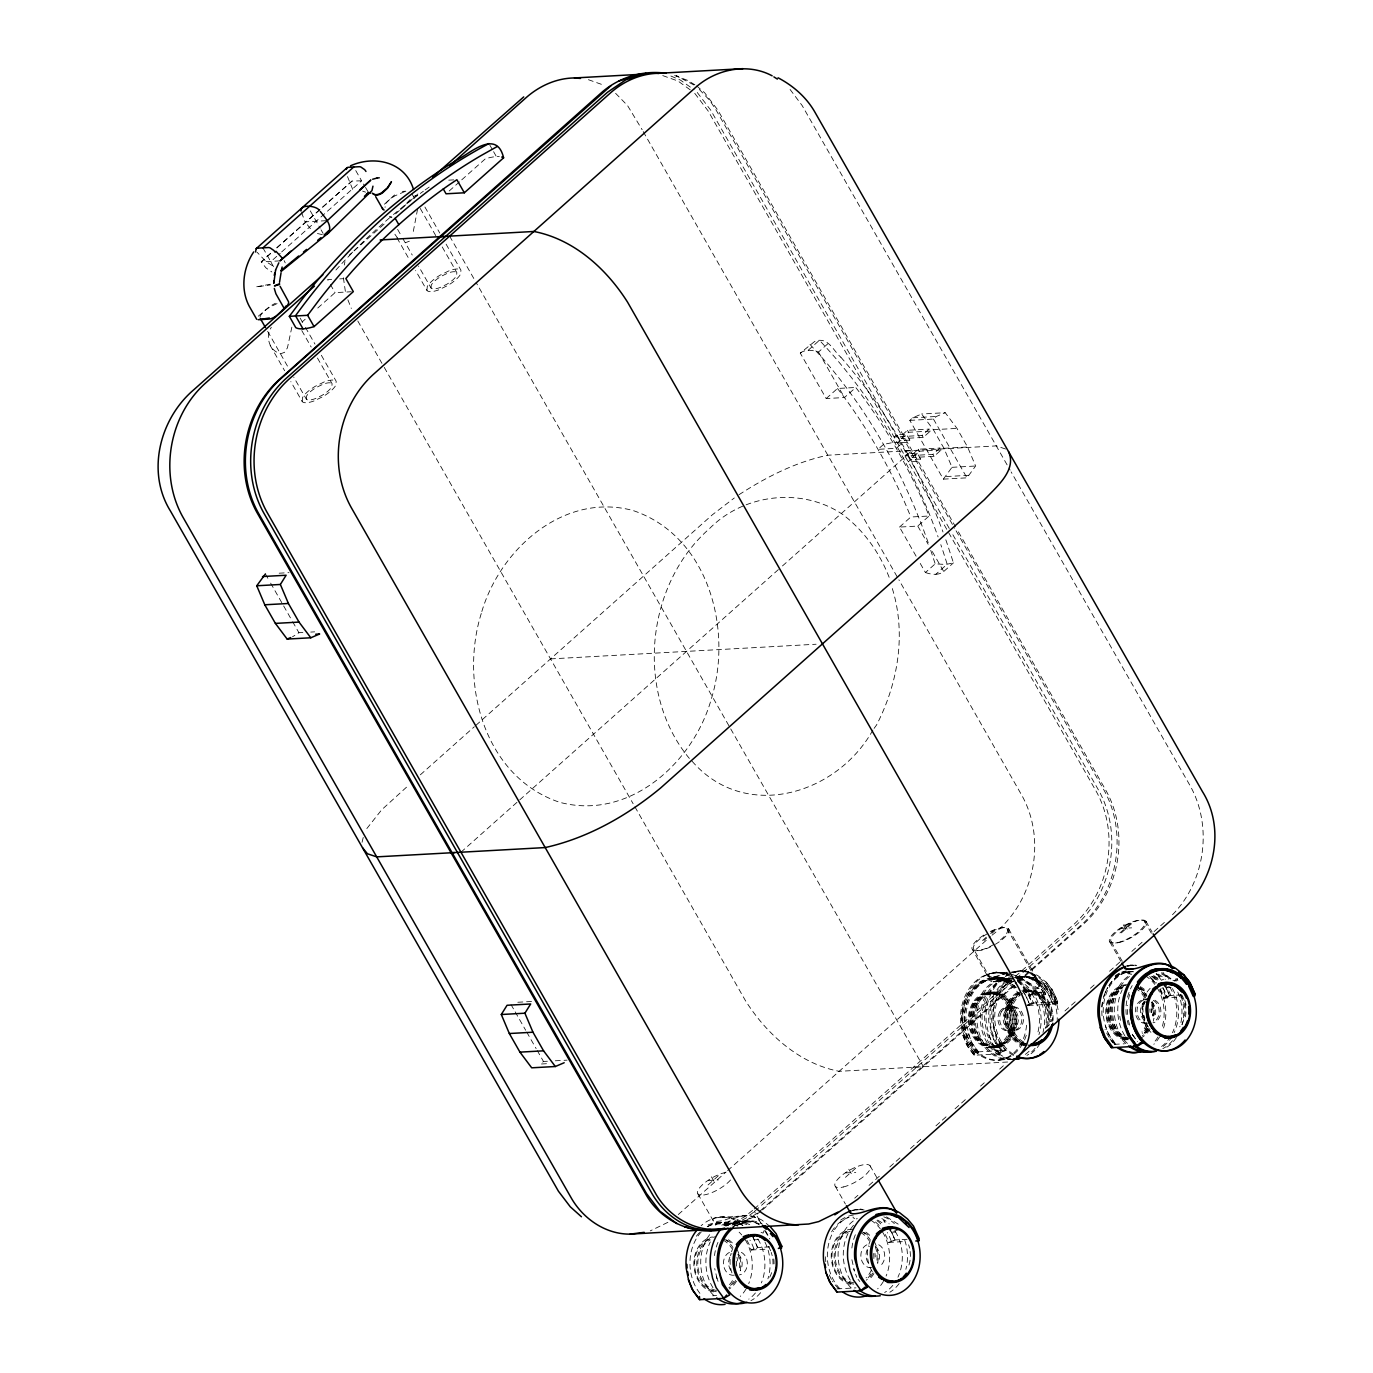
<?xml version="1.0" encoding="UTF-8"?>
<svg xmlns="http://www.w3.org/2000/svg" width="1373" height="1373" viewBox="0 0 1373 1373"><rect width="100%" height="100%" fill="white"/><g stroke="black" fill="none" stroke-linecap="round" stroke-linejoin="round"><path stroke-width="0.75" stroke-dasharray="5 3.75" d="M362.06 842.301L364.034 834.149M417.546 209.297L412.689 234.663M1018.131 976.666A41.979 33.244 86.8 0 1 1035.156 980.425L1042.244 986.037L1047.496 992.233L1052.885 1004.178L1055.906 1004.006L1056.283 1001.809L1050.585 989.195L1044.613 982.124L1036.735 975.894A46.974 37.208 86.8 0 0 984.887 1022.559L987.101 1033.852L990.585 1043.188L998.343 1053.949L1004.229 1050.499L996.884 1040.305L991.838 1021.958A41.979 33.244 86.8 0 1 1012.708 978.863M1046.02 982.038L1051.993 989.126L1057.691 1001.741L1032.118 1003.148L1028.669 1005.431L1057.279 1003.852L1057.691 1001.741L1053.228 991.443L1046.466 982.416L1038.142 975.825A46.974 37.208 86.8 0 0 1013.325 972.822M344.263 265.023L344.949 261.745M291.848 327.152L287.438 347.832L284.606 352.312L280.847 353.702C269.365 351.265 265.006 336.677 271.322 327.289M259.978 317.232L260.544 315.533A15.343 4.994 -29.7 0 1 270.206 306.917L277.054 303.587M764.177 1230.517L763.045 1233.126L757.793 1230.877M1176.06 978.52L1174.91 981.129L1169.676 978.88L1161.627 972.65M1177.45 978.451L1176.318 981.06L1171.083 978.795L1163.017 972.565M943.337 479.143L952.004 467.318L943.972 448.302L933.348 429.698L921.592 414.011L912.736 417.787L909.818 420.378L943.337 479.143L966.97 477.838L975.619 466.013L967.587 446.997L956.981 428.393L945.225 412.707L921.592 414.011M366.831 828.571L381.694 809.778L409.223 784.721M872.885 730.058C836.844 795.121 743.771 822.77 690.911 759.853M874.103 728.376L876.54 725.013C898.217 683.119 906.558 632.902 891.952 587.387M400.71 209.606L410.167 199.514M1010.768 976.254A46.974 37.208 86.8 0 0 960.705 1023.88L963.057 1035.86L967.776 1046.724L974.161 1055.271L976.992 1051.924A41.979 33.244 86.8 0 1 969.184 997.261A41.979 33.244 86.8 0 1 1010.991 981.764M1004.624 973.474A46.974 37.208 86.8 0 0 962.113 1023.812L964.327 1035.105L967.811 1044.441L975.568 1055.202L978.4 1051.855L971.089 1041.729L966.043 1023.383A41.979 33.244 86.8 0 1 1010.785 980.82M998.343 1053.949L1001.174 1050.602L993.863 1040.477L988.817 1022.113A41.979 33.244 86.8 0 1 1009.687 979.035M962.936 1035.191L966.403 1044.527L974.161 1055.271L999.733 1053.863L1002.565 1050.517A41.979 33.244 86.8 0 1 1011.094 978.966M384.423 204.217L394.635 194.863M1172.491 914.71C1205.013 881.741 1212.857 826.889 1190.425 786.266L1011.146 471.934M270.618 253.319L261.23 261.9L265.984 267.907L271.837 271.957M276.814 247.655L352.037 181.047L361.597 180.824L364.531 185.801M270.618 253.524L261.23 261.9L280.041 260.853M276.883 247.964L352.037 181.047M273.484 266.654L270.738 261.659L280.195 253.301M281.688 251.911L361.597 180.824L353.719 167.008M258.347 316.185L268.662 307.295A15.326 4.994 -29.7 0 1 275.475 303.261M349.463 254.949L352.655 252.117M354.234 250.693L386.088 222.34M395.647 213.828L417.941 193.971M302.06 322.02L305.201 319.223M317.781 308.033L335.046 292.638L351.299 291.745M449.194 191.001L460.195 181.219M461.757 179.812L485.321 158.839A38.736 12.614 -29.7 0 1 499.309 156.625M302.867 632.507L298.936 632.73L292.466 636.832M916.1 556.168L899.504 527.078L917.782 526.065L929.075 516.008L925.059 506.156A524.023 415.058 86.8 0 0 861.901 395.441L855.774 387.478L844.464 397.535L826.203 398.548L800.27 353.084L814.704 341.448A32.214 19.394 -81.1 0 1 819.424 340.281C829.67 339.835 834.166 351.694 840.842 357.22M808.113 350.338L819.424 340.281A535.71 424.326 86.8 0 1 938.102 536.929M800.253 353.084A42.374 21.882 48.3 0 1 818.445 352.072L828.279 343.387M826.203 398.548L837.496 388.473L855.774 387.478M420.344 774.818L474.32 726.763M475.916 725.339L712.467 514.703L734.28 497.987M909.801 440.132L899.899 440.682L897.444 442.861L907.347 442.312L909.801 440.132L906.472 434.28L896.569 434.829L894.115 437.026L922.09 435.413L929.178 429.097L930.31 431.105L923.24 437.403L901.512 438.605L900.379 436.614L907.467 430.298L929.178 429.097M901.512 438.605L908.6 432.289L930.31 431.105M909.818 420.378L933.451 419.057L936.352 416.482L945.225 412.707M920.596 459.063L910.694 459.612L908.24 461.791L918.142 461.242L920.596 459.063L917.267 453.21L907.364 453.759L904.91 455.939L932.885 454.343L939.973 448.027L941.106 450.018L934.035 456.334L912.307 457.535L911.174 455.527L918.262 449.228L939.973 448.027M460.95 852.221L780.877 567.358M782.473 565.933L912.05 450.55L902.147 451.099M912.307 457.535L919.395 451.219L941.106 450.018M914.813 455.39L917.267 453.21M899.504 527.078L910.814 517.003L929.075 516.008M920.253 563.445L925.436 572.541L935.185 563.857L941.775 564.252A32.214 5.406 9.6 0 0 947.164 564.2L953.463 562.861L947.095 543.485A532.346 421.648 86.8 0 0 945.757 539.64M925.436 572.541A42.374 21.882 48.3 0 0 935.854 574.274L947.147 564.2A535.71 424.326 86.8 0 0 940.814 544.652M935.854 574.274A42.374 21.882 48.3 0 0 943.714 571.528L953.463 562.861M547.415 1061.243L543.468 1061.449L540.567 1064.041L548.445 1063.612M708.073 1184.916L718.628 1175.511M982.553 940.505L986.518 936.987M990.482 933.451L993.125 931.1M983.96 940.436L986.603 938.085M991.89 933.365L994.533 931.014M678.279 1214.539L726.06 1171.993M727.656 1170.585L990.414 936.609M992.01 935.185C1033.56 903.691 1047.359 841.254 1021.941 795.568L898.886 579.818M754.206 1209.012L1013.789 977.885M1015.385 976.46L1074.304 923.995C1110.019 891.403 1119.716 833.823 1096.289 791.466L708.005 110.75L694.738 93.313M755.013 1211.072L1076.758 924.595C1112.782 891.695 1122.565 833.583 1098.932 790.814L951.455 532.261M760.299 1210.78L1016.741 982.45M1018.32 981.043L1082.044 924.304C1118.068 891.403 1127.851 833.291 1104.218 790.522L955.694 530.115M762.513 1209.888L1017.324 982.999M1018.92 981.592L1084.224 923.445C1119.922 890.854 1129.619 833.274 1106.192 790.917L956.603 528.674M845.459 1177.33L856.014 1167.925M1119.939 932.919L1130.511 923.514M1121.346 932.851L1131.918 923.428M854.727 1198.148L857.919 1195.317M869.058 1185.38L881.792 1174.035M889.755 1166.947L894.544 1162.691M896.14 1161.283L902.507 1155.603M910.471 1148.515L921.609 1138.595M935.94 1125.826L940.728 1121.569M942.324 1120.145L947.095 1115.906M955.059 1108.8L967.793 1097.456M980.545 1086.112L986.912 1080.448M999.647 1069.104L1004.418 1064.847M1045.831 1027.982L1052.199 1022.301M1064.95 1010.957L1077.685 999.613M1090.419 988.268L1096.787 982.605M1109.538 971.26L1122.273 959.916M1131.833 951.403L1142.971 941.483M1154.127 931.546L1165.282 921.626M752.61 1210.437L743.806 1217.319L724.601 1226.775M753.537 1212.239L746.14 1218.005L732.684 1225.145M757.347 1213.097L741.935 1223.257L732.032 1227.273M761.054 1211.037L753.708 1216.77L741.935 1223.257M413.239 196.94L415.744 195.361L418.559 195.858M1017.118 979.653L1027.811 990.465L1033.509 1003.062L1030.11 1005.431M1056.283 1001.809L1052.851 1004.109L1048.646 994.395L1042.244 986.037M1057.691 1001.741L1054.258 1004.023A41.979 33.244 86.8 0 0 1012.725 978.263M769.704 1246.89L757.621 1247.559L754.189 1249.842A41.979 33.244 86.8 0 0 749.967 1240.128M1181.587 994.893L1169.504 995.562L1166.055 997.845A41.979 33.244 86.8 0 0 1161.85 988.131M1165.196 982.862L1170.894 995.476L1167.462 997.776L1164.476 998.017L1159.859 987.788M907.09 1239.304L895.007 1239.973L891.575 1242.256A41.979 33.244 86.8 0 0 887.353 1232.542M739 494.709C766.237 477.049 795.842 461.946 827.816 455.218L996.3 445.899L1005.551 449.005M1009.636 974.264A46.974 37.208 86.8 0 0 986.277 1022.473L988.629 1034.435L993.348 1045.316L999.733 1053.863L1005.585 1050.345A41.979 33.244 86.8 0 1 1010.957 980.511M667.896 1222.33L650.27 1230.877M1129.069 971.363L1127.662 973.234A20.097 5.183 -23.4 0 0 1129.207 974.006M1130.477 971.295L1129.052 973.165A20.097 5.183 -23.4 0 0 1130.614 973.938M1023.108 989.212L1028.703 995.425L1031.672 994.172A20.235 6.59 -29.7 0 1 1043.995 993.486L1044.321 994.567C1039.687 984.149 1030.11 974.727 1017.822 976.684M1161.884 983.171L1166.089 987.839L1169.058 986.569M887.404 1227.582L891.609 1232.25L894.561 1230.98A20.235 6.59 -29.7 0 1 898.834 1229.676M736.477 1225.437L744.32 1222.245M1006.804 972.976L999.887 975.379A20.046 4.926 -22.4 0 1 987.547 976.066L987.719 974.023L997.57 971.93L1008.125 973.663M1008.211 972.891L1001.277 975.311A20.046 4.926 -22.4 0 1 988.955 975.997L989.109 973.955L993.091 972.856M1027.09 1005.602L1033.509 1003.062M1164.476 998.017L1170.894 995.476M1027.261 1004.985L1032.118 1003.148L1027.656 992.851L1020.894 983.823M1159.825 990.122A41.979 33.244 86.8 0 1 1163.034 998.017L1169.504 995.562L1165.042 985.265M746.946 1240.3A41.979 33.244 86.8 0 1 751.168 1250.014L757.621 1247.559L753.159 1237.262M885.328 1234.533A41.979 33.244 86.8 0 1 888.554 1242.428L895.007 1239.973L890.545 1229.676M405.601 242.609L409.36 241.219M1006.512 979.206L1004.006 980.065A20.097 5.183 -23.4 0 1 991.666 980.751L973.817 949.43M404.966 191.516L394.978 195.824A15.343 4.994 -29.7 0 0 385.298 204.44L385.075 207.409M1126.066 966.094L1133.549 964.412M1127.473 966.008L1134.956 964.344M851.569 1210.505L859.069 1208.824L862.845 1209.493M1016.037 977.336C1029.012 973.217 1041.009 982.845 1045.711 994.498L1028.703 995.425M1020.465 970.711C1029.767 970.265 1036.701 977.525 1038.675 986.106L1037.525 988.714C1029.596 986.295 1024.842 978.451 1016.277 977.25M995.803 972.067L1008.348 973.972M1015.505 971.603C1026.283 967.793 1038.142 974.761 1040.065 986.037L1038.932 988.646C1029.613 983.531 1021.323 977.078 1010.803 974.023M1009.001 978.777L1002.599 980.15A20.097 5.183 -23.4 0 1 990.276 980.82L972.41 949.515A20.235 6.59 -29.7 0 1 985.574 934.018M1011.438 972.427L1016.895 971.535M270.258 284.228L255.841 286.94L270.309 284.983M448.748 180.155L454.823 179.812M402.272 191.396L405.859 191.19M301.528 212.489L305.029 221.86L327.306 220.624M331.648 279.337L327.581 279.56L329.451 282.821M339.766 278.891L343.834 278.65M912.736 417.787L936.352 416.482M933.348 429.698L956.981 428.393M943.972 448.302L967.587 446.997M952.004 467.318L975.619 466.013M946.254 476.551L969.87 475.247M279.182 573.193L289.034 572.644M310.744 632.078L314.674 631.855M550.522 658.903L816.094 644.229M1120.196 928.491L1131.661 927.856M993.503 973.028L1009.618 972.135M1011.626 972.015L1019.075 971.603M1130.889 965.425L1136.93 965.099M517.827 1002.256L531.608 1001.483M990.928 978.16L1022.542 976.426M989.744 979.635L1004.092 978.846M1021.941 977.851L1007.576 978.64A40.504 32.077 86.8 0 0 980.373 1018.646A40.504 32.077 86.8 0 0 1009.001 1058.909M1127.13 972.05L1133.463 971.689M986.981 992.525L991.581 992.267M1027.793 990.259L1023.177 990.517A27.752 21.985 86.8 0 1 1047.53 1027.038M986.827 993.829L991.735 993.571M1028.257 991.546L1025.03 991.718A26.43 20.938 86.8 0 1 1048.217 1026.523M1166.089 987.839L1171.392 987.547M1163.034 998.017L1182.17 996.952M1005.877 1007.387L1012.742 1007.01M1143.263 999.801L1148.446 999.51M1008.726 1030.78L1015.608 1030.402M555.293 1060.797L567.1 1060.145M993.228 1046.243L998.137 1045.969M993.692 1047.53L998.291 1047.273M1015.402 987.822A41.979 33.244 86.8 0 0 968.651 992.988A41.979 33.244 86.8 0 0 973.972 1052.096L1005.585 1050.345M1114.378 1044.338L1124.453 1043.789M999.544 1059.939L1011.781 1059.27M1007.61 1062.015L839.126 1071.318C799.223 1063.612 766.563 1034.075 745.385 1000.522L634.189 805.573M708.314 1180.488L718.388 1179.939M845.699 1172.902L855.774 1172.353M719.006 1217.439L743.188 1216.1M856.392 1209.836L862.433 1209.51M716.431 1222.571L746.655 1220.906M715.247 1224.047L727.913 1223.343M733.096 1223.051L745.762 1222.348M754.223 1239.836L758.119 1239.63M891.609 1232.25L895.505 1232.044M751.168 1250.014L768.279 1249.07M888.554 1242.428L905.665 1241.484M712.57 1295.786L716.603 1295.563M836.861 1288.921L855.997 1287.857M1000.78 978.245C998.428 977.833 991.787 977.267 991.666 980.751M674.624 75.532L687.873 80.458L694.892 84.817M662.747 75.601L677.97 81.007L693.142 91.94M588.416 79.703L603.639 85.109M913.457 1067.216L923.377 1066.667L476.191 282.666M886.512 1216.873L900.431 1225.54M749.744 1224.647C738.417 1220.168 725.562 1213.389 713.222 1218.435L713.068 1220.477A20.046 4.926 -22.4 0 0 725.39 1219.79C736.803 1215.929 754.034 1210.488 761.449 1223.789L754.258 1211.158M678.537 76.493L676.168 75.738L694.446 85.246M1013.703 981.609C1007.198 979.687 994.807 974.435 990.276 980.82M1012.296 981.695L1002.633 978.468M737.816 1226.106C731.775 1224.441 719.898 1218.812 715.779 1225.231A20.097 5.183 -23.4 0 0 717.341 1226.02M362.626 191.122L365.561 192.151M317.438 233.513L324.079 235.058L321.059 229.875M670.882 76.03L680.322 80.029L694.017 89.691M759.355 1224.922C749.984 1218.28 738.159 1221.833 728.102 1224.562A20.097 5.183 -23.4 0 1 723.725 1225.66M272.3 265.59L266.087 261.625L257.146 252.306M1153.56 975.585L1160.442 979.807M1153.869 976.718L1159.035 979.876M877.656 1220.082L884.555 1224.287M1156.083 973.303L1162.811 980.03M1152.616 976.34L1158.125 981.197L1156.855 979.704M1149.579 976.512L1156.461 982.965M1017.29 980.974L1026.42 990.534L1032.118 1003.148M1016.449 987.462L1009.361 981.849A41.979 33.244 86.8 0 0 963.022 1023.537L968.068 1041.901L975.414 1052.096L975.568 1055.202M770.116 1226.535L762.255 1220.305A46.974 37.208 86.8 0 0 725.253 1224.407M742.793 1225.385L738.073 1221.644A46.974 37.208 86.8 0 0 701.071 1225.746M696.643 85.915L704.641 92.763L717.907 110.2L955.539 526.82M699.303 89.399L709.738 100.401L715.917 109.754L954.63 528.262M615.602 93.313L627.547 105.567L642.152 129.731M689.366 758.428C634.686 692.799 645.791 584.297 709.532 528.571C743.788 493.851 801.781 486.831 842.576 514.377C864.441 530.853 880.385 553.8 889.893 579.269M310.47 228.673L305.029 221.86M810.001 344.4L822.581 358.233A532.346 421.648 86.8 0 1 928.835 544.497M790.076 89.468L802.158 105.549L1010.082 470.081M697.244 92.472L710.63 110.046L950.408 530.407M1161.644 980.391L1157.817 975.86L1159.481 977.816M1023.057 987.393L1030.11 995.356L1033.062 994.086A20.235 6.59 -29.7 0 1 1045.402 993.4L1045.711 994.498M837.496 388.473L843.623 396.454A524.023 415.058 86.8 0 1 906.781 507.169L910.814 517.003M1132.519 1034.933L1137.342 1041.386M1115.82 1044.338C1108.732 1036.409 1104.476 1026.352 1103.429 1015.78A41.979 33.244 86.8 0 1 1127.611 971.415M1021.907 990.345L1025.871 995.648L1029.235 1003.423M1001.174 1050.602L995.133 1042.519L990.825 1032.29M978.4 1051.855L972.359 1043.772L968.051 1033.56M1132.21 1034.212L1137.496 1041.541M1114.722 1042.793L1108.474 1034.144L1105.437 1025.974M999.733 1053.863L991.975 1043.102L988.509 1033.783M394.892 234.234L397.655 238.181M859.824 1281.541L858.022 1279.344M1176.764 978.898L1177.931 980.648M764.898 1230.895L769.824 1238.978M352.655 189.337L346.099 173.084M365.51 187.449L368.462 192.426M933.451 419.057L966.97 477.838M922.09 435.413L923.24 437.403M932.885 454.343L934.035 456.334M907.467 430.298L908.6 432.289M918.262 449.228L919.395 451.219M896.569 434.829L899.899 440.682M907.364 453.759L910.694 459.612M1145.923 921.214L1152.101 932.027M1144.533 921.283L1151.724 933.915M818.531 352.072L844.464 397.535M917.782 526.065L928.148 544.257M932.301 551.534L943.714 571.528M1124.693 924.75L1128.555 931.529M1123.286 924.818L1127.164 931.615M1111.186 941.844L1122.307 961.323M1109.796 941.929L1120.9 961.392M643.216 131.585L897.822 577.964M1008.537 928.8L1045.402 993.4M990.208 931.529A20.235 6.59 -29.7 0 1 1007.147 928.886L1043.995 993.486M489.852 145.16L492.667 150.069M493.594 151.699L496.391 156.608M449.623 236.122L475.127 280.813M424.909 207.014L439.755 233.015M446.105 244.154L460.933 270.172L460.641 274.068A20.217 6.573 -29.7 0 1 447.907 285.412L438.879 289.806A19.256 6.264 -29.7 0 1 426.969 290.458L415.59 270.515M411.917 193.833L415.058 199.325M420.275 208.49L435.945 235.967M442.226 246.951L456.849 272.609L456.625 275.578A15.343 4.994 -29.7 0 1 446.963 284.177L440.098 287.523A14.622 4.754 -29.7 0 1 431.053 288.021L418.508 266.036M397.621 229.394L401.791 236.722M402.838 238.559L412.243 255.035M396.969 237.855L409.377 259.617M870.036 1165.694L877.244 1178.326M310.281 210.876L320.132 228.141M848.806 1169.23L852.667 1176.026M357.787 320.99L383.204 365.544M384.268 367.398L633.125 803.72M330.378 284.468L335.046 292.638M835.299 1186.341L845.408 1204.035M262.912 247.844L270.79 261.659M300.155 318.107L304.394 325.521M305.441 327.392L314.983 344.108M321.333 355.247L336.179 381.265L335.87 385.161A20.217 6.573 -29.7 0 1 323.136 396.505L314.125 400.899A19.256 6.264 -29.7 0 1 302.197 401.551L290.819 381.591M301.785 330.567L311.19 347.06M317.455 358.044L332.094 383.702L331.854 386.671A15.343 4.994 -29.7 0 1 322.192 395.27L315.344 398.616A14.622 4.754 -29.7 0 1 306.299 399.114L293.753 377.129M267.632 331.322L288.536 367.964M270.138 345.327L284.623 370.71M765.482 1230.843L768.502 1236.129M711.42 1176.815L715.282 1183.612M697.913 1193.926L715.779 1225.231M265.401 573.948L269.606 581.294M270.653 583.13L291.591 619.875M292.638 621.712L298.936 632.73M510.996 1004.521L514.137 1010.03M515.184 1011.867L525.67 1030.231M526.717 1032.067L536.139 1048.594M537.186 1050.431L543.468 1061.449M284.125 260.613L285.224 262.878M1164.561 984.63L1169.504 995.562M1162.794 987.444L1167.496 997.845L1163.257 988.062M1055.906 1004.006L1050.517 992.078L1045.265 985.865L1038.177 980.271A41.979 33.244 86.8 0 0 1016.02 977.593M1024.721 993.503L1029.304 1003.646M890.064 1229.041L895.007 1239.973M752.679 1236.627L757.621 1247.559M717.066 1278.675L714.732 1268.566M347.884 299.812L351.334 308.496M853.714 1269.115L854.452 1271.089L851.723 1258.938M855.602 1274.195L856.769 1277.302M716.328 1276.701L719.383 1284.888M930.74 550.316L935.185 563.857M431.053 288.021L431.276 285.052A15.343 4.994 -29.7 0 1 440.956 276.436L447.804 273.107A14.622 4.754 -29.7 0 1 456.849 272.609M426.969 290.458L427.26 286.545A20.217 6.573 -29.7 0 1 439.995 275.218L449.022 270.824A19.256 6.264 -29.7 0 1 460.933 270.172M306.299 399.114L306.522 396.145A15.343 4.994 -29.7 0 1 316.185 387.529L323.033 384.2A14.622 4.754 -29.7 0 1 332.094 383.702M302.214 401.551L302.506 397.638A20.217 6.573 -29.7 0 1 315.241 386.311L324.251 381.917A19.256 6.264 -29.7 0 1 336.179 381.248M853.011 1216.941L853.165 1217.645A20.097 5.183 -23.4 0 0 854.727 1218.417M1127.405 1020.637L1128.211 1024.704M345.361 291.351L343.353 277.432M973.972 1052.096L974.161 1055.271M699.904 1293.349A41.979 33.244 86.8 0 1 703.439 1229.848M707.867 1226.501A41.979 33.244 86.8 0 1 734.881 1225.3M714.492 1255.591A41.979 33.244 86.8 0 1 719.332 1239.407M732.032 1225.162A41.979 33.244 86.8 0 1 759.063 1223.978M708.005 1224.956A41.979 33.244 86.8 0 1 733.474 1226.346M735.053 1224.991A41.979 33.244 86.8 0 1 762.084 1223.806M730.539 1179.973A20.235 6.59 -29.7 0 1 704.692 1194.836A20.235 6.59 -29.7 0 1 701.878 1185.294A20.235 6.59 -29.7 0 1 728.222 1172.079M731.929 1272.96A27.752 21.985 86.8 0 1 731.071 1253.412M731.552 1251.73A27.752 21.985 86.8 0 1 732.753 1248.486M773.788 1258.921A27.752 21.985 86.8 0 1 773.926 1266.146M696.368 1236.232A40.504 32.077 86.8 0 1 700.041 1231.993M707.198 1226.741A40.504 32.077 86.8 0 1 728.582 1225.42M739.12 1232.165A40.504 32.077 86.8 0 1 741.729 1234.928M745.179 1239.665A40.504 32.077 86.8 0 1 748.714 1283.635M746.054 1288.955A40.504 32.077 86.8 0 1 740.27 1296.404M713.462 1291.907A27.752 21.985 86.8 0 1 693.846 1264.327A27.752 21.985 86.8 0 1 712.484 1236.919M723.794 1238.858A27.752 21.985 86.8 0 1 732.993 1247.628M736.958 1257.359A27.752 21.985 86.8 0 1 737.576 1260.912M733.577 1281.387A27.752 21.985 86.8 0 1 729.612 1286.501M716.363 1291.753A27.752 21.985 86.8 0 1 696.763 1264.173A27.752 21.985 86.8 0 1 715.402 1236.764M728.479 1239.716A27.752 21.985 86.8 0 1 733.954 1244.727M736.769 1248.949A27.752 21.985 86.8 0 1 739.738 1273.286M736.494 1281.232A27.752 21.985 86.8 0 1 729.338 1288.921M716.483 1290.448A26.43 20.938 86.8 0 1 698.05 1267.622A26.43 20.938 86.8 0 1 710.304 1239.836M726.334 1239.905A26.43 20.938 86.8 0 1 731.14 1243.372M737.936 1254.253A26.43 20.938 86.8 0 1 739.584 1267.811M735.653 1280.425A26.43 20.938 86.8 0 1 728.84 1287.754M713.274 1290.637A26.43 20.938 86.8 0 1 694.584 1264.361A26.43 20.938 86.8 0 1 712.347 1238.24M723.125 1240.076A26.43 20.938 86.8 0 1 731.878 1248.452M736.254 1261.101A26.43 20.938 86.8 0 1 736.477 1266.284M732.444 1280.614A26.43 20.938 86.8 0 1 728.668 1285.471M768.382 1246.427A26.43 20.938 86.8 0 1 770.631 1250.837M771.231 1252.416A26.43 20.938 86.8 0 1 772.175 1255.694M772.759 1259.075A26.43 20.938 86.8 0 1 772.879 1265.975M771.592 1272.634A26.43 20.938 86.8 0 1 769.721 1277.199M712.965 1287.737A40.504 32.077 86.8 0 1 710.253 1241.93M725.047 1225.746A40.504 32.077 86.8 0 1 749.624 1225.866M764.984 1242.17A40.504 32.077 86.8 0 1 767.919 1278.829M760.608 1292.68A40.504 32.077 86.8 0 1 750.945 1300.66M713.84 1295.528A40.504 32.077 86.8 0 1 710.201 1234.035M721.803 1225.111A40.504 32.077 86.8 0 1 742.862 1225.385M757.845 1238.961A40.504 32.077 86.8 0 1 761.363 1282.931M755.425 1292.971A40.504 32.077 86.8 0 1 748.766 1299.15M734.246 1275.191A11.808 9.354 86.8 0 1 723.571 1264.996A11.808 9.354 86.8 0 1 731.38 1251.798M738.348 1254.167A11.808 9.354 86.8 0 1 740.356 1270.711M730.693 1270.351A11.808 9.354 86.8 0 1 732.135 1253.824M741.386 1252.33A11.808 9.354 86.8 0 1 747.29 1264.79A11.808 9.354 86.8 0 1 739.429 1274.916M737.713 1225.059A40.504 32.077 86.8 0 1 759.097 1223.738M1007.147 928.886A20.235 6.59 -29.7 0 1 998.343 941.518M993.983 944.367A20.235 6.59 -29.7 0 1 972.41 949.515M1027.073 1045.351A27.752 21.985 86.8 0 1 1007.713 1021.375A27.752 21.985 86.8 0 1 1020.585 992.198M1026.094 990.362A27.752 21.985 86.8 0 1 1051.323 1021.581M1024.155 1045.505A27.752 21.985 86.8 0 1 1004.796 1021.546A27.752 21.985 86.8 0 1 1017.668 992.37M1026.558 1025.219A40.504 32.077 86.8 0 1 983.017 1057.124A40.504 32.077 86.8 0 1 968.737 995.03A40.504 32.077 86.8 0 1 1019.676 995.253M1027.485 1044.029A26.43 20.938 86.8 0 1 1009.206 1022.336A26.43 20.938 86.8 0 1 1019.676 994.361M1026.558 991.649A26.43 20.938 86.8 0 1 1050.585 1021.392M1024.275 1044.201A26.43 20.938 86.8 0 1 1005.825 1021.375A26.43 20.938 86.8 0 1 1018.097 993.571M1023.348 991.821A26.43 20.938 86.8 0 1 1046.072 1028.223M1013.514 1055.442A40.504 32.077 86.8 0 1 993.074 1019.006A40.504 32.077 86.8 0 1 1010.682 981.489M1020.242 977.954A40.504 32.077 86.8 0 1 1057.21 1021.426M1017.616 979.018A40.504 32.077 86.8 0 1 1042.982 1032.462M1035.105 1048.268A40.504 32.077 86.8 0 1 1026.935 1055.408M1012.21 1059.235A40.504 32.077 86.8 0 1 975.242 1020.259A40.504 32.077 86.8 0 1 1008.692 978.709M1018.92 981.746A40.504 32.077 86.8 0 1 1037.233 1034.71M1126.203 1014.527A41.979 33.244 86.8 0 1 1132.193 985.608M1113.057 1042.896A41.979 33.244 86.8 0 1 1108.337 1036.272M1102.038 1015.866A41.979 33.244 86.8 0 1 1104.579 994.481M1105.316 992.525A41.979 33.244 86.8 0 1 1108.011 986.947M1109.058 985.248A41.979 33.244 86.8 0 1 1126.203 971.5M1151.484 976.237A41.979 33.244 86.8 0 1 1155.826 980.065M1115.185 975.688A41.979 33.244 86.8 0 1 1119.887 972.942M1121.518 972.256A41.979 33.244 86.8 0 1 1128.314 970.574M1155.397 983.222A41.979 33.244 86.8 0 0 1149.956 977.593A40.504 32.077 86.8 0 1 1155.294 982.828M1127.044 966.111A46.974 37.208 86.8 0 1 1136.741 965.373M1150.934 1032.376A27.752 21.985 86.8 0 1 1146.18 993.468M1147.073 992.078A27.752 21.985 86.8 0 1 1150.145 988.371M1181.93 995.099A27.752 21.985 86.8 0 1 1184.916 1019.452M1116.077 976.546A40.504 32.077 86.8 0 1 1133.429 971.809M1145.202 975.722A40.504 32.077 86.8 0 1 1154.83 984.441M1157.061 987.668A40.504 32.077 86.8 0 1 1161.97 1027.828M1157.937 1036.958A40.504 32.077 86.8 0 1 1153.423 1043.085M1125.328 1039.91A27.752 21.985 86.8 0 1 1105.728 1012.33A27.752 21.985 86.8 0 1 1124.35 984.922M1135.677 986.861A27.752 21.985 86.8 0 1 1144.859 995.631M1147.004 1026.386A27.752 21.985 86.8 0 1 1142.576 1033.354M1128.246 1039.756A27.752 21.985 86.8 0 1 1108.646 1012.176A27.752 21.985 86.8 0 1 1127.267 984.767M1140.345 987.719A27.752 21.985 86.8 0 1 1146.85 994.069M1151.741 1005.19A27.752 21.985 86.8 0 1 1152.496 1015.986M1148.377 1029.235A27.752 21.985 86.8 0 1 1144.413 1034.332M1125.139 1038.623A26.43 20.938 86.8 0 1 1106.466 1012.347A26.43 20.938 86.8 0 1 1124.212 986.243M1135.008 988.079A26.43 20.938 86.8 0 1 1143.743 996.438M1146.421 1024.207A26.43 20.938 86.8 0 1 1141.907 1031.998M1128.366 1038.451A26.43 20.938 86.8 0 1 1109.916 1015.625A26.43 20.938 86.8 0 1 1122.187 987.822M1138.217 987.908A26.43 20.938 86.8 0 1 1146.97 996.266M1151.346 1008.915A26.43 20.938 86.8 0 1 1151.587 1012.364M1147.536 1028.428A26.43 20.938 86.8 0 1 1143.76 1033.285M1147.588 1026.438A26.43 20.938 86.8 0 1 1146.026 1023.554M1144.756 1020.448A26.43 20.938 86.8 0 1 1143.211 1013.789M1143.057 1012.073A26.43 20.938 86.8 0 1 1142.988 1008.606M1143.091 1006.89A26.43 20.938 86.8 0 1 1146.249 995.665M1180.265 994.43A26.43 20.938 86.8 0 1 1181.604 1025.202M1124.83 1035.74A40.504 32.077 86.8 0 1 1122.119 989.933M1161.489 973.869A40.504 32.077 86.8 0 1 1168.852 979.189M1177.742 992.027A40.504 32.077 86.8 0 1 1179.802 1026.832M1172.491 1040.683A40.504 32.077 86.8 0 1 1162.811 1048.663M1125.706 1043.531A40.504 32.077 86.8 0 1 1131.747 974.041M1156.306 974.161A40.504 32.077 86.8 0 1 1163.669 979.464M1169.727 986.964A40.504 32.077 86.8 0 1 1172.439 1032.771M1170.603 1036.255A40.504 32.077 86.8 0 1 1160.631 1047.153M1146.112 1023.194A11.808 9.354 86.8 0 1 1135.334 1011.455A11.808 9.354 86.8 0 1 1145.7 999.801M1151.981 1004.35A11.808 9.354 86.8 0 1 1153.406 1016.054M1144.344 1020.534A11.808 9.354 86.8 0 1 1144.018 1001.827M1153.251 1000.333A11.808 9.354 86.8 0 1 1159.224 1011.249A11.808 9.354 86.8 0 1 1153.646 1022.13M1129.704 1025.15A41.979 33.244 86.8 0 1 1128.383 1019.882M1127.611 1014.458A41.979 33.244 86.8 0 1 1127.576 1005.311M1128.452 999.235A41.979 33.244 86.8 0 1 1130.151 993.057M1128.452 966.043A46.974 37.208 86.8 0 1 1136.175 965.185M1115.099 976.718A41.979 33.244 86.8 0 1 1124.59 971.586M1127.027 1039.824A27.752 21.985 86.8 0 1 1107.41 1012.244A27.752 21.985 86.8 0 1 1126.049 984.836M1137.376 986.758A27.752 21.985 86.8 0 1 1146.558 995.545M1151.14 1008.829A27.752 21.985 86.8 0 1 1151.398 1012.433M1147.159 1029.304A27.752 21.985 86.8 0 1 1143.177 1034.401M1128.04 1039.241A27.752 21.985 86.8 0 1 1110.448 1014.493A27.752 21.985 86.8 0 1 1123.457 986.518M1140.276 986.603A27.752 21.985 86.8 0 1 1145.322 990.242M1152.445 1001.655A27.752 21.985 86.8 0 1 1153.303 1021.203M1150.059 1029.149A27.752 21.985 86.8 0 1 1141.186 1037.834M1184.796 1000.316A26.43 20.938 86.8 0 1 1186.083 1005.293M1126.838 1038.537A26.43 20.938 86.8 0 1 1108.2 1013.411A26.43 20.938 86.8 0 1 1124.127 986.552M1141.495 991.46A26.43 20.938 86.8 0 1 1147.691 1000.763M1149.819 1009.001A26.43 20.938 86.8 0 1 1150.059 1012.45M1147.485 1025.648A26.43 20.938 86.8 0 1 1142.233 1033.371M1130.048 1038.366A26.43 20.938 86.8 0 1 1111.77 1016.672A26.43 20.938 86.8 0 1 1122.239 988.697M1139.899 987.805A26.43 20.938 86.8 0 1 1144.704 991.272M1151.501 1002.153A26.43 20.938 86.8 0 1 1153.148 1015.728M1149.218 1028.343A26.43 20.938 86.8 0 1 1142.405 1035.654M1114.739 1044.132A40.504 32.077 86.8 0 1 1105.042 1029.39M1101.798 1006.666A40.504 32.077 86.8 0 1 1102.33 1002.513M1103.789 996.472A40.504 32.077 86.8 0 1 1107.805 987.341M1108.835 985.711A40.504 32.077 86.8 0 1 1133 971.621M1159.773 989.281A40.504 32.077 86.8 0 1 1162.279 1031.535M1159.619 1036.855A40.504 32.077 86.8 0 1 1153.835 1044.304M1127.405 1043.429A40.504 32.077 86.8 0 1 1130.442 975.757M1158.005 974.058A40.504 32.077 86.8 0 1 1165.351 979.378M1172.422 988.577A40.504 32.077 86.8 0 1 1174.121 1032.685M1172.285 1036.169A40.504 32.077 86.8 0 1 1160.837 1048.011M1144.258 1018.268A11.808 9.354 86.8 0 1 1142.834 1006.563M1144.018 1003.903A11.808 9.354 86.8 0 1 1145.7 1001.741M1154.95 1000.231A11.808 9.354 86.8 0 1 1160.854 1012.708A11.808 9.354 86.8 0 1 1152.994 1022.816M1147.811 1023.108A11.808 9.354 86.8 0 1 1137.136 1012.896A11.808 9.354 86.8 0 1 1144.945 999.698M1151.913 1002.067A11.808 9.354 86.8 0 1 1153.921 1018.612M1120.505 1020.414A40.504 32.077 86.8 0 1 1119.819 1016.26M1163.188 973.766A40.504 32.077 86.8 0 1 1170.534 979.086M1180.952 995.768A40.504 32.077 86.8 0 1 1182.05 1024.773M1176.438 1037.507A40.504 32.077 86.8 0 1 1164.51 1048.577M1148.463 1027.141A27.752 21.985 86.8 0 1 1146.112 1022.507M1144.945 1019.161A27.752 21.985 86.8 0 1 1144.138 1015.642M1143.949 1004.847A27.752 21.985 86.8 0 1 1144.636 1001.329M1015.745 978.091A41.979 33.244 86.8 0 1 1057.279 1003.852M991.615 931.46A20.235 6.59 -29.7 0 1 1008.949 929.572A20.235 6.59 -29.7 0 1 995.391 944.281M990.74 946.786A20.235 6.59 -29.7 0 1 973.406 948.674A20.235 6.59 -29.7 0 1 986.964 933.949M1013.669 1054.481A40.504 32.077 86.8 0 1 994.721 1016.809A40.504 32.077 86.8 0 1 1013.892 980.545M1017.839 978.863A40.504 32.077 86.8 0 1 1058.566 1012.862M1023.194 1043.343A27.752 21.985 86.8 0 1 1009.155 1017.668A27.752 21.985 86.8 0 1 1022.284 992.113M1024.069 991.289A27.752 21.985 86.8 0 1 1053.022 1021.495M1025.854 1045.402A27.752 21.985 86.8 0 1 1006.495 1021.443A27.752 21.985 86.8 0 1 1019.367 992.267M1024.876 990.431A27.752 21.985 86.8 0 1 1050.105 1021.649M1023.863 1042.124A26.43 20.938 86.8 0 1 1010.494 1017.65A26.43 20.938 86.8 0 1 1023.005 993.314M1024.704 992.525A26.43 20.938 86.8 0 1 1052.284 1021.289M1025.957 1044.115A26.43 20.938 86.8 0 1 1007.525 1021.289A26.43 20.938 86.8 0 1 1019.779 993.486M1026.266 1035.311A40.504 32.077 86.8 0 1 982.141 1055.528A40.504 32.077 86.8 0 1 968.875 997.811A40.504 32.077 86.8 0 1 1015.316 987.668M1013.892 1059.149A40.504 32.077 86.8 0 1 977.01 1021.495A40.504 32.077 86.8 0 1 1008.28 978.503M1017.427 980.219A40.504 32.077 86.8 0 1 1038.932 1034.624M1029.098 1051.203A40.504 32.077 86.8 0 1 1024.945 1054.636M1010.7 1058.823A40.504 32.077 86.8 0 1 982.073 1018.56A40.504 32.077 86.8 0 1 1009.275 978.554M1017.65 978.589A40.504 32.077 86.8 0 1 1045.557 1028.291M1040.082 1043.463A40.504 32.077 86.8 0 1 1028.634 1055.305M839.881 1288.749A41.979 33.244 86.8 0 1 833.531 1231.358M834.561 1229.659A41.979 33.244 86.8 0 1 848.411 1217.199M876.987 1220.648A41.979 33.244 86.8 0 1 881.329 1224.476M851.878 1248.006A41.979 33.244 86.8 0 1 856.718 1231.821M840.688 1220.099A41.979 33.244 86.8 0 1 853.817 1214.985M875.476 1222.004A41.979 33.244 86.8 0 1 880.917 1227.634M852.564 1210.523A46.974 37.208 86.8 0 1 864.201 1210.008M872.284 1271.655A27.752 21.985 86.8 0 1 868.457 1245.826M868.937 1244.144A27.752 21.985 86.8 0 1 870.139 1240.9M838.56 1288.629A40.504 32.077 86.8 0 1 832.501 1281.129M831.489 1279.43A40.504 32.077 86.8 0 1 828.863 1273.887M825.808 1261.753A40.504 32.077 86.8 0 1 825.43 1255.403M831.626 1231.856A40.504 32.077 86.8 0 1 834.921 1227.136M837.427 1224.407A40.504 32.077 86.8 0 1 850.574 1216.873M870.705 1220.134A40.504 32.077 86.8 0 1 880.333 1228.852M882.564 1232.079A40.504 32.077 86.8 0 1 886.1 1276.049M883.44 1281.369A40.504 32.077 86.8 0 1 877.656 1288.818M850.848 1284.321A27.752 21.985 86.8 0 1 831.231 1256.741A27.752 21.985 86.8 0 1 849.87 1229.333M861.18 1231.255A27.752 21.985 86.8 0 1 870.379 1240.042M874.961 1253.326A27.752 21.985 86.8 0 1 875.219 1256.947M870.963 1273.801A27.752 21.985 86.8 0 1 866.998 1278.915M853.749 1284.167A27.752 21.985 86.8 0 1 834.149 1256.587A27.752 21.985 86.8 0 1 852.787 1229.178M865.865 1232.13A27.752 21.985 86.8 0 1 871.34 1237.142M874.155 1241.346A27.752 21.985 86.8 0 1 877.124 1265.7M873.88 1273.646A27.752 21.985 86.8 0 1 869.916 1278.744M853.869 1282.863A26.43 20.938 86.8 0 1 835.196 1256.587A26.43 20.938 86.8 0 1 852.942 1230.483M863.72 1232.319A26.43 20.938 86.8 0 1 868.525 1235.786M875.322 1246.667A26.43 20.938 86.8 0 1 876.506 1263.606M873.039 1272.84A26.43 20.938 86.8 0 1 866.226 1280.168M850.659 1283.034A26.43 20.938 86.8 0 1 831.969 1256.758A26.43 20.938 86.8 0 1 849.733 1230.654M860.511 1232.491A26.43 20.938 86.8 0 1 869.263 1240.849M873.64 1253.515A26.43 20.938 86.8 0 1 873.76 1260.397M871.306 1270.145A26.43 20.938 86.8 0 1 866.054 1277.885M850.35 1280.151A40.504 32.077 86.8 0 1 849.475 1230.86M850.505 1229.23A40.504 32.077 86.8 0 1 853.989 1224.733M883.817 1216.856A40.504 32.077 86.8 0 1 894.355 1223.6M904.773 1240.265A40.504 32.077 86.8 0 1 905.871 1269.287M899.161 1283.583A40.504 32.077 86.8 0 1 889.841 1292.233M851.226 1287.943A40.504 32.077 86.8 0 1 857.25 1218.452M881.826 1218.572A40.504 32.077 86.8 0 1 889.172 1223.875M895.23 1231.375A40.504 32.077 86.8 0 1 897.942 1277.182M892.81 1285.368A40.504 32.077 86.8 0 1 884.658 1292.508M871.632 1267.605A11.808 9.354 86.8 0 1 860.957 1257.411A11.808 9.354 86.8 0 1 868.766 1244.213M875.734 1246.581A11.808 9.354 86.8 0 1 877.742 1263.126M868.079 1262.765A11.808 9.354 86.8 0 1 869.521 1246.238M878.771 1244.745A11.808 9.354 86.8 0 1 884.727 1255.66A11.808 9.354 86.8 0 1 879.149 1266.541M908.617 1244.83A26.43 20.938 86.8 0 1 909.561 1248.108M910.145 1251.49A26.43 20.938 86.8 0 1 908.977 1265.048M335.922 270.018A713.428 565.092 86.8 0 1 364.789 240.275M366.196 238.919A713.428 565.092 86.8 0 1 391.837 215.921M393.467 214.548A713.428 565.092 86.8 0 1 411.608 199.995M413.29 198.707A713.428 565.092 86.8 0 1 423.399 191.207M425.098 189.972A713.428 565.092 86.8 0 1 430.212 186.35M840.86 357.203A532.346 421.648 86.8 0 1 942.994 532.003M481.271 613.474C459.337 683.617 484.137 776.912 559.549 802.261C629.091 820.934 693.296 762.976 711.231 699.269C733.148 629.143 708.365 535.848 632.953 510.499C563.411 491.809 499.206 549.784 481.271 613.474M883.525 444.406L877.999 449.331L896.26 448.319L901.804 443.393L894.595 442.175L883.525 444.406M883.8 1220.648L884.984 1222.227L883.8 1220.648M972.582 1003.062A27.752 21.985 86.8 0 0 987.942 1047.496A27.752 21.985 86.8 0 0 1010.459 1009.498A27.752 21.985 86.8 0 0 972.582 1003.062M975.499 1002.908A27.752 21.985 86.8 0 0 990.86 1047.342A27.752 21.985 86.8 0 0 1013.377 1009.344A27.752 21.985 86.8 0 0 975.499 1002.908M973.131 1003.886A26.43 20.938 86.8 0 0 987.753 1046.226A26.43 20.938 86.8 0 0 1009.206 1010.013A26.43 20.938 86.8 0 0 973.131 1003.886M976.34 1003.697A26.43 20.938 86.8 0 0 990.98 1046.037A26.43 20.938 86.8 0 0 1012.416 1009.841A26.43 20.938 86.8 0 0 976.34 1003.697M999.75 1011.867A11.808 9.354 86.8 0 0 1006.289 1030.78A11.808 9.354 86.8 0 0 1015.866 1014.613A11.808 9.354 86.8 0 0 999.75 1011.867M1004.933 1011.592A11.808 9.354 86.8 0 0 1011.472 1030.488A11.808 9.354 86.8 0 0 1021.049 1014.321A11.808 9.354 86.8 0 0 1004.933 1011.592M1117.862 942.565A20.235 6.59 -29.7 0 0 1145.031 922.982A20.235 6.59 -29.7 0 0 1118.6 929.281A20.235 6.59 -29.7 0 0 1117.862 942.565M1119.252 942.479A20.235 6.59 -29.7 0 0 1146.421 922.896A20.235 6.59 -29.7 0 0 1120.008 929.212A20.235 6.59 -29.7 0 0 1119.252 942.479M974.281 1002.976A27.752 21.985 86.8 0 0 989.641 1047.41A27.752 21.985 86.8 0 0 1012.141 1009.412A27.752 21.985 86.8 0 0 974.281 1002.976M977.198 1002.805A27.752 21.985 86.8 0 0 992.559 1047.256A27.752 21.985 86.8 0 0 1015.059 1009.241A27.752 21.985 86.8 0 0 977.198 1002.805M974.813 1003.783A26.43 20.938 86.8 0 0 989.452 1046.123A26.43 20.938 86.8 0 0 1010.888 1009.927A26.43 20.938 86.8 0 0 974.813 1003.783M978.022 1003.612A26.43 20.938 86.8 0 0 992.662 1045.951A26.43 20.938 86.8 0 0 1014.115 1009.756A26.43 20.938 86.8 0 0 978.022 1003.612M1006.632 1011.489A11.808 9.354 86.8 0 0 1013.154 1030.385A11.808 9.354 86.8 0 0 1022.731 1014.235A11.808 9.354 86.8 0 0 1006.632 1011.489M1001.449 1011.781A11.808 9.354 86.8 0 0 1007.988 1030.677A11.808 9.354 86.8 0 0 1017.547 1014.527A11.808 9.354 86.8 0 0 1001.449 1011.781M843.365 1186.976A20.235 6.59 -29.7 0 0 870.533 1167.393A20.235 6.59 -29.7 0 0 844.103 1173.692A20.235 6.59 -29.7 0 0 843.365 1186.976"/><path stroke-width="1.5" d="M282.151 267.014L281.139 271.442L328.542 232.895L371.946 190.607L372.958 186.162M273.776 280.71L273.793 283.404L275.595 270.103M346.253 169.428L347.009 167.763A7.122 3.673 48.3 0 1 348.347 167.3L359.091 166.717A7.122 3.673 48.3 0 1 360.842 167.008L364.566 169.583A5.629 2.918 48.3 0 1 365.956 171.471M770.116 1226.535L776.105 1233.606L781.803 1246.221L781.409 1248.417L776.02 1236.489L765.104 1225.797M918.794 1240.832L919.189 1238.635L913.491 1226.02L907.502 1218.949L899.641 1212.719A46.974 37.208 86.8 0 0 847.776 1259.367L849.99 1270.677L853.474 1280.014L861.231 1290.757L867.135 1287.325L859.79 1277.13L854.744 1258.766A41.979 33.244 86.8 0 1 901.083 1217.079L908.171 1222.691L913.405 1228.886L918.794 1240.832L915.774 1241.003M1139.006 1044.046L1137.119 1046.277L1130.734 1037.731L1126.014 1026.85L1123.663 1014.887A46.974 37.208 86.8 0 1 1175.528 968.24L1183.852 974.813L1190.614 983.857L1195.076 994.138L1194.664 996.266A41.979 33.244 86.8 0 0 1143.898 976.254A41.979 33.244 86.8 0 0 1142.971 1042.759L1137.119 1046.277L1111.546 1047.685L1105.162 1039.138L1100.442 1028.274L1098.091 1016.295A46.974 37.208 86.8 0 1 1125.139 966.643M274.257 275.355L274.806 272.712M275.544 270.121L278.822 262.827M281.053 272.746L279.526 282.306M850.608 1210.849L850.453 1212.891A20.046 4.926 -22.4 0 0 862.776 1212.205C873.365 1208.944 887.782 1203.52 896.603 1213.097M1125.105 966.438L1124.933 968.48A20.046 4.926 -22.4 0 0 1132.862 968.857M315.704 634.223L319.652 634L310.779 637.776L287.163 639.08L275.389 623.393L264.783 604.789L256.751 585.773L265.401 573.948M310.779 637.776L299.022 622.089L288.416 603.485L280.367 584.469L286.116 575.236L262.5 576.54M555.327 1066.512L531.694 1067.816L519.938 1052.13L509.332 1033.526L501.299 1014.51L507.049 1005.276L530.664 1003.972L524.915 1013.205L532.964 1032.221L543.571 1050.826L555.327 1066.512L564.183 1062.736M253.696 251.928C243.175 267.529 240.258 289.068 249.148 306.059L256.717 319.308M464.331 192.786L456.866 179.709L448.473 185.338A713.428 565.092 86.8 0 0 352.844 270.481L345.859 278.547L353.324 291.642L314.057 326.602A38.736 12.614 -29.7 0 1 295.761 327.615L289.343 316.322L301.631 299.966A721.614 571.563 86.8 0 1 462.512 156.745C475.315 148.696 497.524 131.688 503.599 157.826L464.331 192.786L446.053 193.799L443.256 188.89M289.343 316.322L307.621 315.309L319.909 298.954A721.614 571.563 86.8 0 1 480.773 155.733L497.163 146.551M726.677 1295.014L723.846 1298.36L699.681 1299.682L693.279 1291.135L688.577 1280.271L686.225 1268.292A46.974 37.208 86.8 0 1 697.347 1229.59M863.119 1288.526L861.231 1290.757L837.067 1292.096L830.665 1283.549L825.962 1272.668L823.611 1260.706A46.974 37.208 86.8 0 1 850.659 1211.055M1018.337 1056.249C1038.194 1037.473 1028.48 1006.34 1017.324 985.505L627.615 302.249C606.437 268.713 573.777 239.159 533.874 231.471L439.72 236.671M347.009 167.763L256.219 248.616L255.584 251.431A5.629 2.918 48.3 0 0 255.756 252.048M258.175 319.703L268.919 319.102A6.59 2.145 -29.7 0 0 277.157 315.155L286.7 306.282A15.292 4.977 -29.7 0 0 288.261 301.253L280.092 286.322M324.079 235.058L328.628 230.681M364.411 196.322L368.462 192.426M262.912 247.844L353.719 167.008M290.99 251.105L280.041 260.853L327.358 220.624L370.83 180.017L359.863 189.766M322.844 274.875L193.953 389.623C159.817 418.473 146.053 471.866 170.475 511.065L558.416 1191.198L570.293 1206.816L581.448 1216.77M432.632 177.117L523.731 96.899M314.434 286.15L204.543 383.994C168.845 416.585 159.148 474.166 182.575 516.523L570.842 1197.239C582.684 1218.469 605.253 1234.276 630.053 1234.138L808.68 1224.012L818.754 1221.575L837.959 1212.119M449.795 165.618L526.237 97.552C539.52 85.847 556.597 78.124 574.463 77.952L643.954 74.125M280.95 270.567L298.662 255.996M303.416 252.066L306.591 249.44M317.712 240.292L320.904 237.666M326.637 234.423L328.542 232.895C332.729 224.949 324.612 217.243 320.287 211.459M611.054 85.641L280.435 379.051C244.411 411.969 234.611 470.081 258.261 512.85L646.563 1193.618L659.932 1211.192L676.872 1223.618M778.354 1248.503L781.803 1246.221M834.801 1214.848L857.627 1199.35L1179.047 913.148C1213.183 884.298 1226.947 830.922 1202.525 791.723L814.584 111.591C806.088 96.968 792.942 85.607 778.079 77.798M1141.615 1042.914L1135.728 1046.363L1127.971 1035.602L1124.487 1026.266L1122.273 1014.973A46.974 37.208 86.8 0 1 1151.226 964.773M350.51 165.807C374.692 154.96 405.378 161.997 413.53 189.525M367.226 193.61L370.744 192.924M287.163 639.08L290.698 637.57M618.777 81.076L636.643 75.155M372.649 179.228L377.077 178.044M269.365 318.004L261.539 319.24M645.894 73.353L625.813 79.823L607.467 92.283L285.721 378.759C249.697 411.677 239.897 469.789 263.547 512.558L651.849 1193.326C662.301 1211.707 680.287 1226.278 701.483 1229.745M644.229 1232.336L630.053 1234.138M716.586 1230.019L724.721 1228.063M727.965 1228.251C696.334 1237.674 660.602 1222.142 645.19 1193.137L256.905 512.421C233.479 470.047 243.175 412.484 278.873 379.892L600.567 93.45C618.262 77.472 642.667 69.869 666.283 73.318M377.009 178.044L379.274 177.786M638.651 74.674L644.744 74.176M772.124 75.807C746.981 62.317 715.11 69.354 694.721 88.25L373.027 374.692C337.329 407.283 327.632 464.846 351.059 507.221L739.326 1187.937C751.168 1209.167 773.737 1224.973 798.537 1224.819M704.4 1230.019L710.476 1229.539M724.446 1228.663C696.42 1233.555 668.359 1216.976 655.093 1192.588L266.808 511.872C243.381 469.515 253.078 411.934 288.776 379.343L610.487 92.901C623.754 81.179 640.831 73.473 658.697 73.301L742.947 68.65M380.132 239.949L443.307 236.465M257.54 248.153L268.301 247.552A7.122 3.673 48.3 0 1 270.052 247.844L273.759 250.418A5.629 2.918 48.3 0 1 275.166 252.306M256.751 585.773L280.367 584.469M264.783 604.789L288.416 603.485M275.389 623.393L299.022 622.089M454.635 852.582L376.7 856.872L367.449 853.766L362.592 847.793M501.299 1014.51L524.915 1013.205M509.332 1033.526L532.964 1032.221M519.938 1052.13L543.571 1050.826M1139.95 1042.931L1142.971 1042.759M864.115 1287.479L867.135 1287.325M1155.208 969.098L1165.591 969.475L1172.628 972.839A41.979 33.244 86.8 0 0 1155.517 969.081M1156.615 969.012L1162.828 969.287M880.728 1213.509L889.704 1213.955L896.741 1217.319M650.853 72.803L658.971 73.456M574.463 77.952L580.487 78.433M694.343 1229.23L711.626 1230.551M389.743 216.848L391.511 217.209M684.561 1226.827L688.474 1227.788M451.048 852.77L545.184 847.57C587.867 838.028 627.015 815.751 660.533 788.068L984.407 499.686C995.82 487.346 1017.136 470.476 1008.554 451.648M1164.201 969.544L1166.758 970.642M773.874 76.888L777.375 79.085M1178.841 972.05L1181.999 974.538M763.508 1227.084L766.34 1229.316M318.605 209.434C314.571 205.71 300.533 203.993 300.979 211.013M1172.508 968.617C1163.669 959.04 1149.252 964.464 1138.663 967.725A20.046 4.926 -22.4 0 1 1126.341 968.394M275.939 251.259L282.151 258.004M1183.406 974.452L1189.378 981.541L1195.076 994.138M1184.384 977.37L1187.971 981.609M1187.902 984.475L1182.651 978.28L1175.563 972.668A41.979 33.244 86.8 0 0 1137.359 982.107M909.063 1227.496L898.062 1217.25A41.979 33.244 86.8 0 0 875.888 1214.573M770.356 1233.503L772.999 1236.644M905.494 1223.137L906.403 1224.356M1137.119 1046.277L1129.361 1035.517L1125.894 1026.18M1112.954 1047.616L1105.196 1036.855L1101.712 1027.519L1099.498 1016.226A46.974 37.208 86.8 0 1 1122.857 968.016M1111.546 1047.685L1103.789 1036.924L1100.322 1027.605M837.067 1292.096L829.292 1281.335L825.825 1272.016M1153.131 933.846L1172.679 968.102M1121.913 963.16L1124.933 968.48M395.167 218.273L398.822 224.674M375.67 196.665L382.861 209.262M878.274 1180.128L896.792 1212.599M846.403 1205.803L850.453 1212.891M307.621 315.309L314.057 326.602M302.987 328.834L295.521 315.739A723.949 573.416 86.8 0 1 488.942 143.564M284.348 308.736L275.904 293.771L274.291 288.467M260.321 318.502L265.538 327.666M1188.675 986.192L1193.291 996.42M279.611 284.468L274.463 285.91L279.56 283.713M688.439 1279.602L691.906 1288.938L699.681 1299.682L699.475 1296.507M688.302 1275.242A41.979 33.244 86.8 0 1 687.581 1271.655M687.135 1268.034A41.979 33.244 86.8 0 1 686.929 1264.379M720.379 1229.676A46.974 37.208 86.8 0 0 710.39 1266.97L712.604 1278.263L716.088 1287.599L723.846 1298.36L729.75 1294.911L722.404 1284.716L717.358 1266.369A41.979 33.244 86.8 0 1 730.625 1228.337M753.502 1290.139A27.752 21.985 86.8 0 1 749.675 1289.916M743.188 1236.781A27.752 21.985 86.8 0 1 748.697 1234.928M750.602 1234.722A27.752 21.985 86.8 0 1 765.053 1240.488M765.825 1284.493A27.752 21.985 86.8 0 1 755.407 1289.934M762.272 1225.162A40.504 32.077 86.8 0 1 777.513 1285.557A40.504 32.077 86.8 0 1 727.862 1290.277A40.504 32.077 86.8 0 1 733.268 1227.925M746.998 1302.342A40.504 32.077 86.8 0 1 723.314 1298.721M725.047 1304.35A40.504 32.077 86.8 0 1 703.989 1298.635M741.815 1302.634A40.504 32.077 86.8 0 1 716.637 1297.931M758.806 1287.651A26.43 20.938 86.8 0 1 744.458 1286.81M736.288 1244.522A26.43 20.938 86.8 0 1 748.851 1236.232M750.671 1236.043A26.43 20.938 86.8 0 1 754.326 1236.249M1038.091 1055.562A40.504 32.077 86.8 0 1 1016.707 1056.867M1043.926 1051.546A40.504 32.077 86.8 0 1 1039.601 1054.704M1021.478 1057.948A40.504 32.077 86.8 0 1 1013.205 1059.287M1049.401 1030.213A27.752 21.985 86.8 0 1 1032.822 1045.368M1041.42 1040.168A26.43 20.938 86.8 0 1 1032.959 1044.046M1099.018 1016.037A41.979 33.244 86.8 0 1 1098.812 1010.545M1168.595 965.734A46.974 37.208 86.8 0 1 1174.121 968.308M1175.597 1034.693A26.43 20.938 86.8 0 1 1149.081 1023.039A26.43 20.938 86.8 0 1 1154.504 988.783A26.43 20.938 86.8 0 1 1182.273 992.49M1157.971 984.613A27.752 21.985 86.8 0 1 1186.358 998.102M1188.589 1006.752A27.752 21.985 86.8 0 1 1188.709 1013.995M1187.353 1020.98A27.752 21.985 86.8 0 1 1164.458 1037.748M1185.139 1039.979A40.504 32.077 86.8 0 1 1150.128 1047.427A40.504 32.077 86.8 0 1 1130.425 1009.292M1130.614 1005.087A40.504 32.077 86.8 0 1 1172.576 972.41M1174.155 973.165A40.504 32.077 86.8 0 1 1181.501 978.486M1182.822 979.824A40.504 32.077 86.8 0 1 1186.478 984.338M1154.762 1051.358A40.504 32.077 86.8 0 1 1133.703 1045.642M1141.032 1051.34A40.504 32.077 86.8 0 1 1117.347 1047.702M1149.596 1051.649A40.504 32.077 86.8 0 1 1128.52 1045.934M1150.111 970.677A41.979 33.244 86.8 0 1 1181.398 978.64M1158.537 983.857A27.752 21.985 86.8 0 1 1180.814 990.808M1183.372 1027.296A27.752 21.985 86.8 0 1 1180.488 1031.26M1174.481 1035.997A27.752 21.985 86.8 0 1 1165.145 1038.039M1151.278 1051.564A40.504 32.077 86.8 0 1 1130.219 1045.848M1142.714 1051.237A40.504 32.077 86.8 0 1 1119.029 1047.616M1156.461 1051.272A40.504 32.077 86.8 0 1 1135.385 1045.557M1163.343 1036.512A26.43 20.938 86.8 0 1 1159.756 1035.499M1158.04 1034.71A26.43 20.938 86.8 0 1 1153.234 1031.243M1152.496 989.332A26.43 20.938 86.8 0 1 1155.534 986.861M1158.863 985.128A26.43 20.938 86.8 0 1 1171.478 985.179M1168.818 1036.546A26.43 20.938 86.8 0 1 1165.162 1036.735M1052.816 1023.263A27.752 21.985 86.8 0 1 1028.772 1045.248M1058.943 1019.212A40.504 32.077 86.8 0 1 1016.792 1056.112M1019.075 1058.858A40.504 32.077 86.8 0 1 1014.887 1059.184M1051.804 1024.687A26.43 20.938 86.8 0 1 1031.003 1044.132M1042.004 1039.996A27.752 21.985 86.8 0 1 1031.586 1045.437M1034.985 1043.154A26.43 20.938 86.8 0 1 1031.432 1044.132M1017.994 1058.137A40.504 32.077 86.8 0 1 1013.892 1059.149M825.688 1267.657A41.979 33.244 86.8 0 1 824.967 1264.052M880.282 1295.769A40.504 32.077 86.8 0 1 859.206 1290.054M866.535 1295.752A40.504 32.077 86.8 0 1 842.85 1292.113M875.099 1296.061A40.504 32.077 86.8 0 1 854.023 1290.345M892.639 1281.043A26.43 20.938 86.8 0 1 883.577 1280.014M881.844 1279.207A26.43 20.938 86.8 0 1 878.566 1277.079M876.317 1233.829A26.43 20.938 86.8 0 1 880.985 1230.397M882.685 1229.624A26.43 20.938 86.8 0 1 891.712 1228.663M882.358 1228.372A27.752 21.985 86.8 0 1 897.393 1229.264M906.3 1273.2A27.752 21.985 86.8 0 1 903.211 1276.907M901.666 1278.28A27.752 21.985 86.8 0 1 887.061 1282.331M285.876 306.059A15.343 4.994 -29.7 0 1 282.254 310.298M256.219 248.616A7.122 3.673 48.3 0 1 257.54 248.153M372.993 193.559A15.618 8.187 -56.2 0 0 382.295 193.044L387.684 188.05L391.442 181.751L387.358 187.861L381.745 192.718A15.549 7.843 -52.5 0 1 372.426 193.233M384.148 210A15.326 4.994 -29.7 0 1 382.466 207.975M501.711 157.037A38.736 12.614 -29.7 0 1 503.599 157.826M737.215 1245.311A27.752 21.985 86.8 0 0 752.576 1289.745A27.752 21.985 86.8 0 0 775.093 1251.747A27.752 21.985 86.8 0 0 737.215 1245.311M738.365 1246.1A26.43 20.938 86.8 0 0 753.005 1288.44A26.43 20.938 86.8 0 0 774.441 1252.227A26.43 20.938 86.8 0 0 738.365 1246.1M1138.32 985.66A40.504 32.077 86.8 0 0 1160.734 1050.534A40.504 32.077 86.8 0 0 1193.6 995.065A40.504 32.077 86.8 0 0 1138.32 985.66M1150.78 993.211A27.752 21.985 86.8 0 0 1166.158 1037.662A27.752 21.985 86.8 0 0 1188.658 999.664A27.752 21.985 86.8 0 0 1150.78 993.211M1151.93 994.001A26.43 20.938 86.8 0 0 1166.569 1036.34A26.43 20.938 86.8 0 0 1188.005 1000.145A26.43 20.938 86.8 0 0 1151.93 994.001M874.601 1237.725A27.752 21.985 86.8 0 0 889.961 1282.159A27.752 21.985 86.8 0 0 912.479 1244.161A27.752 21.985 86.8 0 0 874.601 1237.725M875.751 1238.515A26.43 20.938 86.8 0 0 890.39 1280.855A26.43 20.938 86.8 0 0 911.826 1244.642A26.43 20.938 86.8 0 0 875.751 1238.515M862.141 1230.157A40.504 32.077 86.8 0 0 884.555 1295.031A40.504 32.077 86.8 0 0 917.421 1239.562A40.504 32.077 86.8 0 0 862.141 1230.157"/></g></svg>
